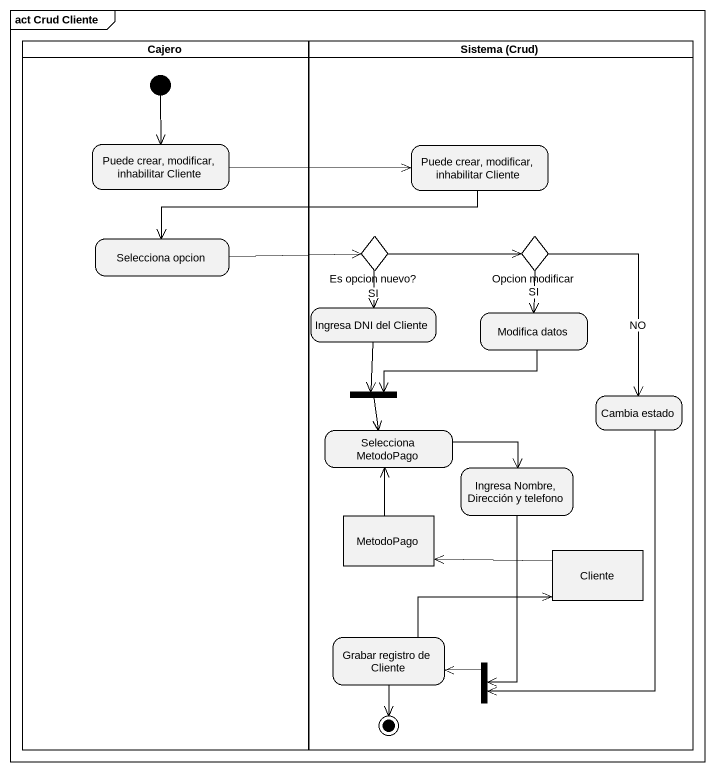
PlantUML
@startuml
mainframe act Crud Cliente
hide empty description
state Cajero <<partition>> {
  state "Puede crear, modificar, inhabilitar Cliente" as Puede_crear_modificar
  state "Selecciona opcion" as Selecciona_opcion
  [*] --> Puede_crear_modificar
}
state "Sistema (Crud)" as Sistema_Crud <<partition>> {
  state "Puede crear, modificar, inhabilitar Cliente" as Puede_crear_modificar_2
  state "Es opcion nuevo?" as Es_opcion_nuevo <<choice>>
  state "Opcion modificar" as Opcion_modificar <<choice>>
  state "Ingresa DNI del Cliente" as Ingresa_DNI_del_Cliente
  state "Modifica datos" as Modifica_datos
  state "Selecciona MetodoPago" as Selecciona_MetodoPago
  state fork1 <<join>>
  state "Cambia estado" as Cambia_estado
  state "Ingresa Nombre, Dirección y telefono" as Ingresa_Nombre_Dirección_y
  state MetodoPago <<object>>
  state Cliente <<object>>
  state "Grabar registro de Cliente" as Grabar_registro_de_Cliente
  state fork2 <<join>>
  Grabar_registro_de_Cliente --> [*]
}
Puede_crear_modificar -right-> Puede_crear_modificar_2
Puede_crear_modificar_2 -left-> Selecciona_opcion
Selecciona_opcion -right-> Es_opcion_nuevo
Es_opcion_nuevo -right-> Opcion_modificar
Es_opcion_nuevo --> Ingresa_DNI_del_Cliente : SI
Opcion_modificar --> Modifica_datos : SI
Opcion_modificar --> Cambia_estado : NO
Ingresa_DNI_del_Cliente --> fork1
Modifica_datos -left-> fork1
Selecciona_MetodoPago -right-> Ingresa_Nombre_Dirección_y
fork1 --> Selecciona_MetodoPago
Cambia_estado --> fork2
Ingresa_Nombre_Dirección_y --> fork2
MetodoPago -up-> Selecciona_MetodoPago
Cliente -left-> MetodoPago
Grabar_registro_de_Cliente -right-> Cliente
fork2 -left-> Grabar_registro_de_Cliente
@enduml
